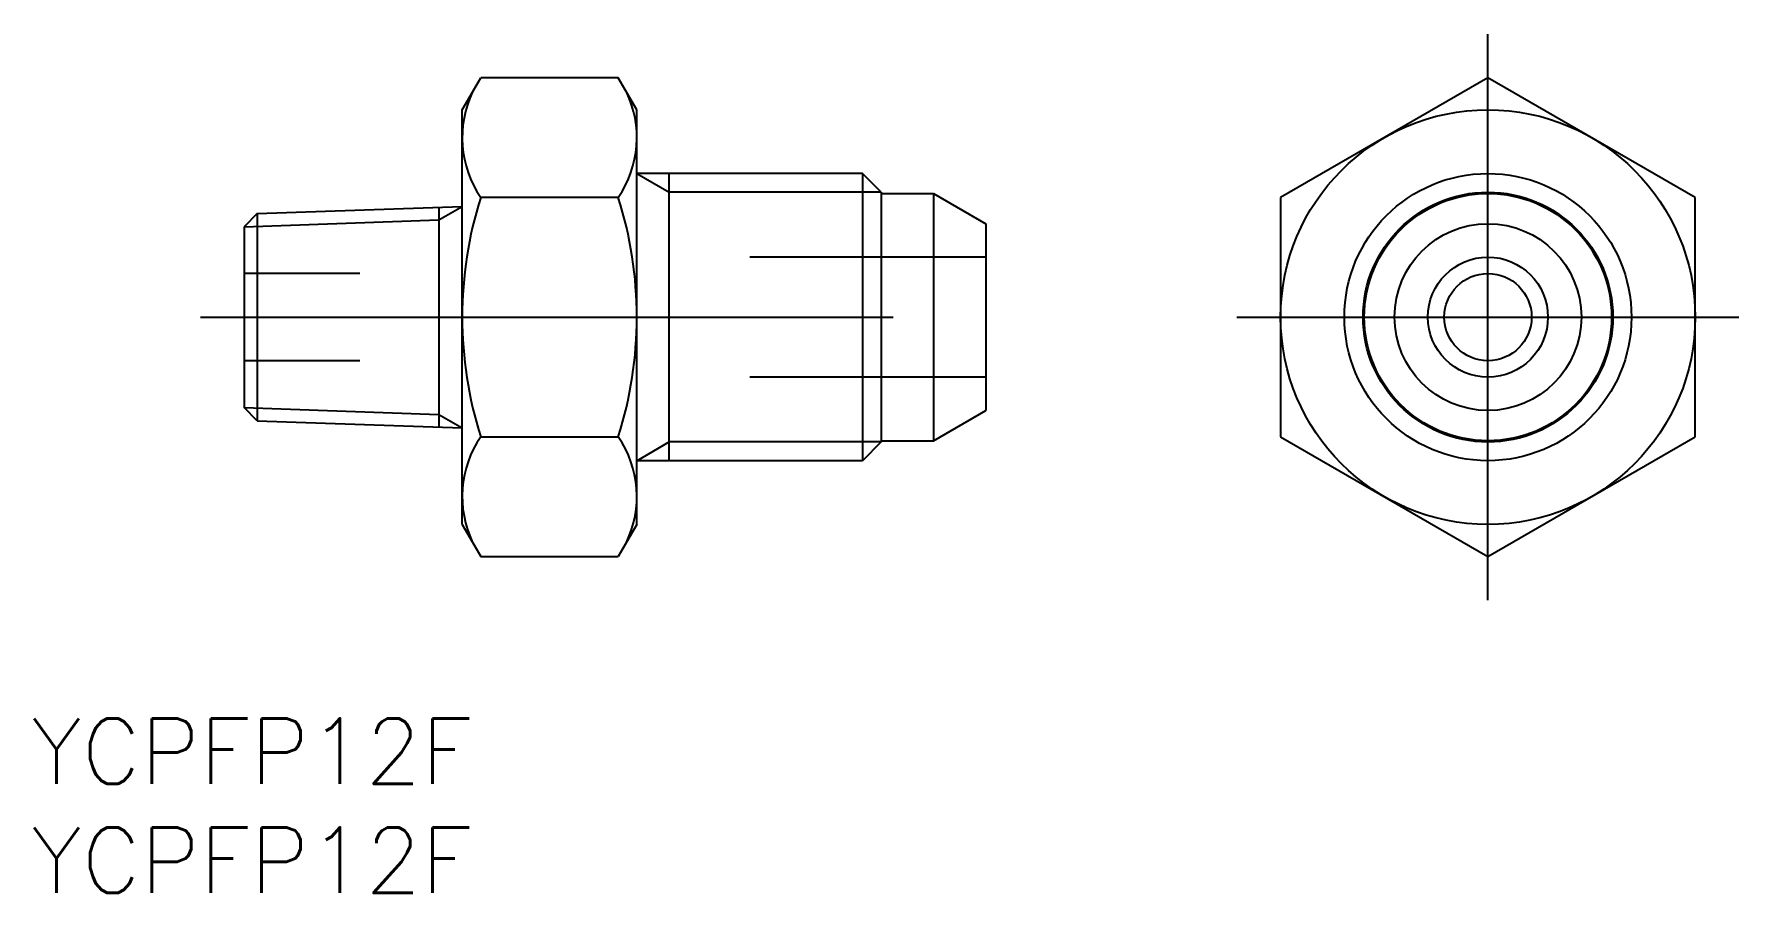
# Model space of a CAD drawing. Extents: x -66.6 to 11.5, y -26.4 to 13.
import ezdxf

# ---------------------------------------------------------------- set-up
doc = ezdxf.new("R2010")
doc.units = 0
doc.linetypes.add('CENTER', pattern=[50.8, 31.75, -6.35, 6.35, -6.35])
doc.linetypes.add('DASHED', pattern=[19.05, 12.7, -6.35])
doc.layers.get('0').update_dxf_attribs({"linetype": 'CONTINUOUS'})
doc.layers.add('CENTER', color=1, linetype='CENTER')
doc.styles.get("Standard").update_dxf_attribs({"font": 'txt.shx', "height": 3, "bigfont": 'bigfont.shx'})

msp = doc.modelspace()

# ---------------------------------------------------------------- linework, layer by layer
at = {"color": 7, "linetype": 'CONTINUOUS'}
for p, q in [((-47, 9.5), (-46.151, 10.97)), ((-39.849, 10.97), (-46.151, 10.97)), ((-39, 9.5), (-39.849, 10.97)), ((0, 10.97), (-9.5, 5.485)), ((9.5, 5.485), (0, 10.97)), ((-47, -9.5), (-47, 9.5)), ((-39, -9.5), (-39, 9.5)), ((-28.656, 6.579), (-39, 6.579)), ((-37.517, -6.579), (-37.517, 6.579)), ((-28.656, 6.579), (-28.656, -6.579)), ((-27.8, 5.723), (-28.656, 6.579)), ((-39.849, 5.485), (-46.151, 5.485)), ((-27.8, 5.723), (-27.8, -5.723)), ((-27.8, 5.665), (-25.4, 5.665)), ((-25.4, 5.665), (-25.4, -5.665)), ((-25.4, 5.665), (-23, 4.28)), ((-9.5, 5.485), (-9.5, -5.485)), ((9.5, -5.485), (9.5, 5.485)), ((-56.398, 4.746), (-57, 4.144)), ((-56.398, 4.746), (-47, 5.075)), ((-56.398, 4.746), (-56.398, -4.746)), ((-48.071, 5.037), (-48.071, -5.037)), ((-57, 4.144), (-57, -4.144)), ((-23, 4.28), (-23, -4.28)), ((-56.398, -4.746), (-57, -4.144)), ((-25.4, -5.665), (-23, -4.28)), ((-56.398, -4.746), (-47, -5.075)), ((-46.151, -5.485), (-39.849, -5.485)), ((-27.8, -5.723), (-28.656, -6.579)), ((-27.8, -5.665), (-25.4, -5.665)), ((-9.5, -5.485), (0, -10.97)), ((0, -10.97), (9.5, -5.485)), ((-28.656, -6.579), (-39, -6.579)), ((-47, -9.5), (-46.151, -10.97)), ((-39, -9.5), (-39.849, -10.97)), ((-46.151, -10.97), (-39.849, -10.97))]:
    msp.add_line(p, q, dxfattribs=at)
at = {"color": 3, "linetype": 'CONTINUOUS'}
for p, q in [((-39, 6.579), (-37.517, 5.723)), ((-27.8, 5.723), (-37.517, 5.723)), ((-48.071, 4.456), (-47, 5.075)), ((-57, 4.144), (-48.071, 4.456)), ((-57, -4.144), (-48.071, -4.456)), ((-48.071, -4.456), (-47, -5.075)), ((-39, -6.579), (-37.517, -5.723)), ((-27.8, -5.723), (-37.517, -5.723))]:
    msp.add_line(p, q, dxfattribs=at)
at = {"color": 3, "linetype": 'DASHED'}
for p, q in [((-23, 2.75), (-33.828, 2.75)), ((-51.699, 2), (-57, 2)), ((-51.699, -2), (-57, -2)), ((-23, -2.75), (-33.828, -2.75))]:
    msp.add_line(p, q, dxfattribs=at)
at = {"color": 7, "linetype": 'CONTINUOUS'}
for radius in [9.5, 6.579, 5.665, 4.28, 2.75, 2]:
    msp.add_circle((0, 0), radius, dxfattribs=at)
at = {"color": 3, "linetype": 'CONTINUOUS'}
msp.add_circle((0, 0), 5.723, dxfattribs=at)
at = {"color": 7, "linetype": 'CONTINUOUS'}
for centre, radius, start, end in [((-42.144, 8.227), 4.856, 154.38425, 214.38425), ((-43.856, 8.227), 4.856, 325.61575, 25.61575), ((-28.849, 0), 18.151, 162.41205, 197.58795), ((-57.151, 0), 18.151, 342.41205, 17.58795), ((-42.144, -8.227), 4.856, 145.61575, 205.61575), ((-43.856, -8.227), 4.856, 334.38425, 34.38425)]:
    msp.add_arc(centre, radius, start, end, dxfattribs=at)
at = {"layer": 'CENTER', "color": 1, "linetype": 'CENTER'}
for p, q in [((0, -12.97), (0, 12.97)), ((-59, 0), (-21, 0)), ((-11.5, 0), (11.5, 0))]:
    msp.add_line(p, q, dxfattribs=at)

# ---------------------------------------------------------------- texts
at = {"color": 7, "linetype": 'CONTINUOUS'}
for p in [(-66.747, -21.387), (-66.747, -26.387)]:
    msp.add_text('YCPFP12F', height=3, dxfattribs=at).set_placement(p)

doc.saveas('drawing.dxf')
